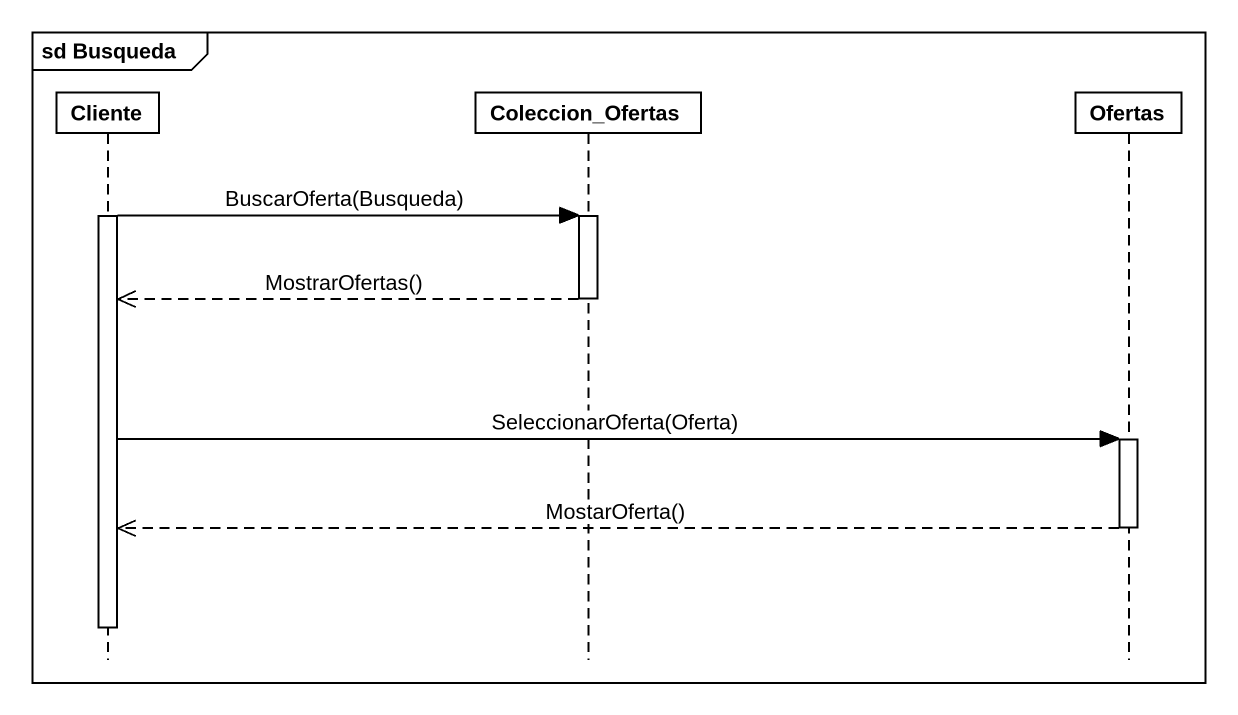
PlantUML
@startuml
mainframe sd Busqueda
hide footbox
participant Cliente
participant Coleccion_Ofertas
participant Ofertas

activate Cliente
Cliente -> Coleccion_Ofertas : BuscarOferta(Busqueda)
activate Coleccion_Ofertas
Coleccion_Ofertas -->> Cliente : MostrarOfertas()
deactivate Coleccion_Ofertas
Cliente -> Ofertas : SeleccionarOferta(Oferta)
activate Ofertas
Ofertas -->> Cliente : MostarOferta()
deactivate Ofertas
deactivate Cliente
@enduml
